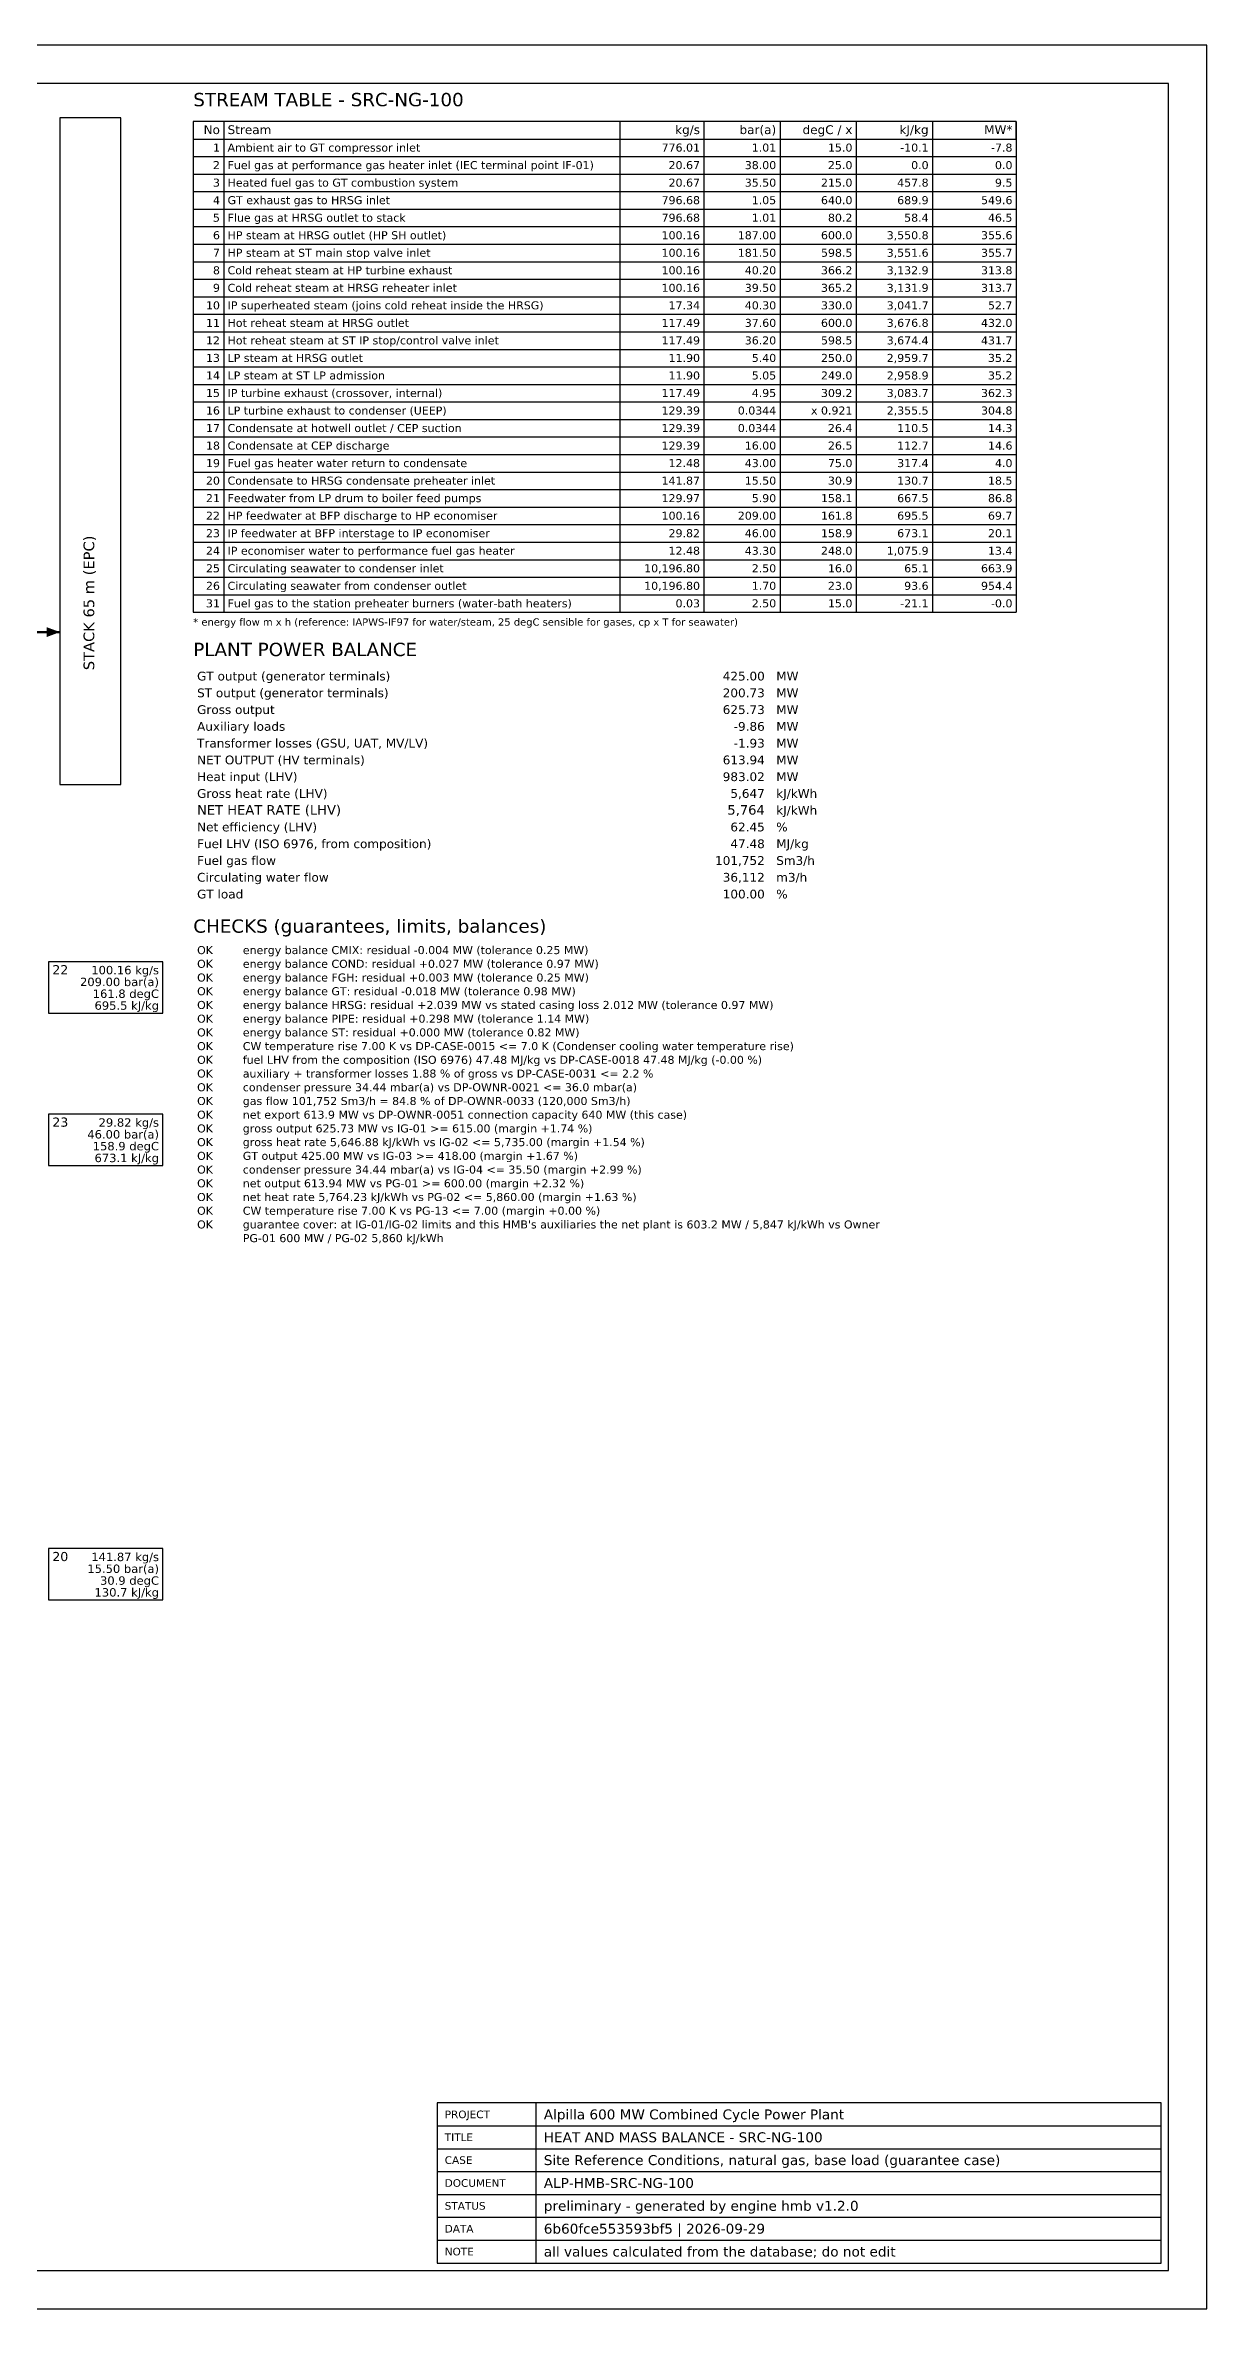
# Model space of a CAD drawing. Header units: millimetres. Extents: x 0 to 841, y 0 to 594.
# Drawn here: x 536 to 841, y 0 to 594 of the extents above; entities that cross this region are included whole.
import ezdxf
from ezdxf.enums import TextEntityAlignment as Align

# ---------------------------------------------------------------- set-up
doc = ezdxf.new("R2010")
doc.units = ezdxf.units.MM
for name, color, linetype in [('BORDER', 7, 'CONTINUOUS'), ('HMB-DATA', 8, 'Continuous'), ('HMB-EQPT', 7, 'Continuous'), ('HMB-GAS', 34, 'Continuous'), ('HMB-TABLE', 7, 'Continuous'), ('HMB-TAG', 7, 'Continuous'), ('TITLE', 7, 'CONTINUOUS')]:
    doc.layers.add(name, color=color, linetype=linetype)
doc.styles.add('ALPILLA', font='DejaVuSans.ttf')

msp = doc.modelspace()

# ---------------------------------------------------------------- hatches: boundary and pattern name
at = {"layer": 'HMB-GAS'}
h = msp.add_hatch(color=256, dxfattribs=at)
h.dxf.hatch_style = 1
h.paths.add_polyline_path([(540, 440), (536.5, 438.7), (536.5, 441.3)])

# ---------------------------------------------------------------- linework, layer by layer
at = {"layer": 'BORDER'}
for points in [[(0, 0), (841, 0), (841, 594), (0, 594)], [(10, 10), (831, 10), (831, 584), (10, 584)]]:
    msp.add_lwpolyline(points, close=True, dxfattribs=at)
at = {"layer": 'HMB-DATA'}
for points in [[(575, 574), (575, 445.2)], [(583, 574), (583, 445.2)], [(687, 574), (687, 445.2)], [(709, 574), (709, 445.2)], [(729, 574), (729, 445.2)], [(749, 574), (749, 445.2)], [(769, 574), (769, 445.2)], [(791, 574), (791, 445.2)], [(575, 564.8), (791, 564.8)], [(575, 560.2), (791, 560.2)], [(575, 555.6), (791, 555.6)], [(575, 551), (791, 551)], [(575, 546.4), (791, 546.4)], [(575, 541.8), (791, 541.8)], [(575, 537.2), (791, 537.2)], [(575, 532.6), (791, 532.6)], [(575, 528), (791, 528)], [(575, 523.4), (791, 523.4)], [(575, 518.8), (791, 518.8)], [(575, 514.2), (791, 514.2)], [(575, 509.6), (791, 509.6)], [(575, 505), (791, 505)], [(575, 500.4), (791, 500.4)], [(575, 495.8), (791, 495.8)], [(575, 491.2), (791, 491.2)], [(575, 486.6), (791, 486.6)], [(575, 482), (791, 482)], [(575, 477.4), (791, 477.4)], [(575, 472.8), (791, 472.8)], [(575, 468.2), (791, 468.2)], [(575, 463.6), (791, 463.6)], [(575, 459), (791, 459)], [(575, 454.4), (791, 454.4)], [(575, 449.8), (791, 449.8)], [(575, 445.2), (791, 445.2)]]:
    msp.add_lwpolyline(points, dxfattribs=at)
for points in [[(537, 340), (567, 340), (567, 353.5), (537, 353.5)], [(537, 300), (567, 300), (567, 313.5), (537, 313.5)], [(537, 186), (567, 186), (567, 199.5), (537, 199.5)]]:
    msp.add_lwpolyline(points, close=True, dxfattribs=at)
at = {"layer": 'HMB-EQPT'}
msp.add_lwpolyline([(540, 400), (556, 400), (556, 575), (540, 575)], close=True, dxfattribs=at)
at = {"layer": 'HMB-GAS', "lineweight": 50}
msp.add_lwpolyline([(520, 440), (540, 440)], dxfattribs=at)
at = {"layer": 'HMB-TABLE'}
msp.add_lwpolyline([(575, 569.4), (791, 569.4), (791, 574), (575, 574)], close=True, dxfattribs=at)
at = {"layer": 'TITLE'}
for p, q in [((665, 12), (665, 54)), ((639, 48), (829, 48)), ((639, 42), (829, 42)), ((639, 36), (829, 36)), ((639, 30), (829, 30)), ((639, 24), (829, 24)), ((639, 18), (829, 18))]:
    msp.add_line(p, q, dxfattribs=at)
msp.add_lwpolyline([(639, 12), (829, 12), (829, 54), (639, 54)], close=True, dxfattribs=at)

# ---------------------------------------------------------------- texts
at = {"layer": 'HMB-DATA', "style": 'ALPILLA'}
msp.add_text('* energy flow m x h (reference: IAPWS-IF97 for water/steam, 25 degC sensible for gases, cp x T for seawater)', height=1.9, dxfattribs=at).set_placement((575, 441.7))
for s, p in [('100.16 kg/s', (566, 350.2)), ('209.00 bar(a)', (566, 347.1)), ('161.8 degC', (566, 344)), ('695.5 kJ/kg', (566, 340.9)), ('46.00 bar(a)', (566, 307.1)), ('29.82 kg/s', (566, 310.2)), ('158.9 degC', (566, 304)), ('673.1 kJ/kg', (566, 300.9)), ('141.87 kg/s', (566, 196.2)), ('15.50 bar(a)', (566, 193.1)), ('30.9 degC', (566, 190)), ('130.7 kJ/kg', (566, 186.9))]:
    msp.add_text(s, height=2.2, dxfattribs=at).set_placement(p, align=Align.RIGHT)
at = {"layer": 'HMB-EQPT', "style": 'ALPILLA'}
msp.add_text('STACK 65 m (EPC)', height=2.8, rotation=90, dxfattribs=at).set_placement((549, 430))
at = {"layer": 'HMB-TABLE', "style": 'ALPILLA'}
for s, height, p in [('STREAM TABLE - SRC-NG-100', 3.5, (575, 578)), ('Stream', 2.3, (584, 570.7)), ('Ambient air to GT compressor inlet', 2.1, (584, 566.1)), ('Fuel gas at performance gas heater inlet (IEC terminal point IF-01)', 2.1, (584, 561.5)), ('Heated fuel gas to GT combustion system', 2.1, (584, 556.9)), ('GT exhaust gas to HRSG inlet', 2.1, (584, 552.3)), ('Flue gas at HRSG outlet to stack', 2.1, (584, 547.7)), ('HP steam at HRSG outlet (HP SH outlet)', 2.1, (584, 543.1)), ('HP steam at ST main stop valve inlet', 2.1, (584, 538.5)), ('Cold reheat steam at HP turbine exhaust', 2.1, (584, 533.9)), ('Cold reheat steam at HRSG reheater inlet', 2.1, (584, 529.3)), ('IP superheated steam (joins cold reheat inside the HRSG)', 2.1, (584, 524.7)), ('Hot reheat steam at HRSG outlet', 2.1, (584, 520.1)), ('Hot reheat steam at ST IP stop/control valve inlet', 2.1, (584, 515.5)), ('LP steam at HRSG outlet', 2.1, (584, 510.9)), ('LP steam at ST LP admission', 2.1, (584, 506.3)), ('IP turbine exhaust (crossover, internal)', 2.1, (584, 501.7)), ('LP turbine exhaust to condenser (UEEP)', 2.1, (584, 497.1)), ('Condensate at hotwell outlet / CEP suction', 2.1, (584, 492.5)), ('Condensate at CEP discharge', 2.1, (584, 487.9)), ('Fuel gas heater water return to condensate', 2.1, (584, 483.3)), ('Condensate to HRSG condensate preheater inlet', 2.1, (584, 478.7)), ('Feedwater from LP drum to boiler feed pumps', 2.1, (584, 474.1)), ('HP feedwater at BFP discharge to HP economiser', 2.1, (584, 469.5)), ('IP feedwater at BFP interstage to IP economiser', 2.1, (584, 464.9)), ('Circulating seawater to condenser inlet', 2.1, (584, 455.7)), ('IP economiser water to performance fuel gas heater', 2.1, (584, 460.3)), ('Circulating seawater from condenser outlet', 2.1, (584, 451.1)), ('Fuel gas to the station preheater burners (water-bath heaters)', 2.1, (584, 446.5)), ('PLANT POWER BALANCE', 3.5, (575, 433.7)), ('GT output (generator terminals)', 2.3, (576, 427.3)), ('MW', 2.3, (728, 427.3)), ('ST output (generator terminals)', 2.3, (576, 422.9)), ('MW', 2.3, (728, 422.9)), ('Auxiliary loads', 2.3, (576, 414.1)), ('Gross output', 2.3, (576, 418.5)), ('MW', 2.3, (728, 418.5)), ('MW', 2.3, (728, 414.1)), ('Transformer losses (GSU, UAT, MV/LV)', 2.3, (576, 409.7)), ('MW', 2.3, (728, 409.7)), ('NET OUTPUT (HV terminals)', 2.3, (576, 405.3)), ('MW', 2.3, (728, 405.3)), ('Gross heat rate (LHV)', 2.3, (576, 396.5)), ('Heat input (LHV)', 2.3, (576, 400.9)), ('kJ/kWh', 2.3, (728, 396.5)), ('MW', 2.3, (728, 400.9)), ('NET HEAT RATE (LHV)', 2.5, (576, 392.1)), ('kJ/kWh', 2.3, (728, 392.1)), ('Net efficiency (LHV)', 2.3, (576, 387.7)), ('%', 2.3, (728, 387.7)), ('Fuel LHV (ISO 6976, from composition)', 2.3, (576, 383.3)), ('Fuel gas flow', 2.3, (576, 378.9)), ('Sm3/h', 2.3, (728, 378.9)), ('MJ/kg', 2.3, (728, 383.3)), ('Circulating water flow', 2.3, (576, 374.5)), ('m3/h', 2.3, (728, 374.5)), ('GT load', 2.3, (576, 370.1)), ('%', 2.3, (728, 370.1)), ('CHECKS (guarantees, limits, balances)', 3.5, (575, 361.1)), ('OK', 2.1, (576, 355.5)), ('energy balance CMIX: residual -0.004 MW (tolerance 0.25 MW)', 2.1, (588, 355.5)), ('OK', 2.1, (576, 351.9)), ('energy balance COND: residual +0.027 MW (tolerance 0.97 MW)', 2.1, (588, 351.9)), ('energy balance FGH: residual +0.003 MW (tolerance 0.25 MW)', 2.1, (588, 348.3)), ('OK', 2.1, (576, 348.3)), ('OK', 2.1, (576, 344.7)), ('energy balance GT: residual -0.018 MW (tolerance 0.98 MW)', 2.1, (588, 344.7)), ('OK', 2.1, (576, 341.1)), ('OK', 2.1, (576, 337.5)), ('energy balance HRSG: residual +2.039 MW vs stated casing loss 2.012 MW (tolerance 0.97 MW)', 2.1, (588, 341.1)), ('energy balance PIPE: residual +0.298 MW (tolerance 1.14 MW)', 2.1, (588, 337.5)), ('OK', 2.1, (576, 333.9)), ('energy balance ST: residual +0.000 MW (tolerance 0.82 MW)', 2.1, (588, 333.9)), ('OK', 2.1, (576, 330.3)), ('OK', 2.1, (576, 326.7)), ('fuel LHV from the composition (ISO 6976) 47.48 MJ/kg vs DP-CASE-0018 47.48 MJ/kg (-0.00 %)', 2.1, (588, 326.7)), ('CW temperature rise 7.00 K vs DP-CASE-0015 <= 7.0 K (Condenser cooling water temperature rise)', 2.1, (588, 330.3)), ('OK', 2.1, (576, 323.1)), ('OK', 2.1, (576, 319.5)), ('condenser pressure 34.44 mbar(a) vs DP-OWNR-0021 <= 36.0 mbar(a)', 2.1, (588, 319.5)), ('auxiliary + transformer losses 1.88 % of gross vs DP-CASE-0031 <= 2.2 %', 2.1, (588, 323.1)), ('OK', 2.1, (576, 315.9)), ('gas flow 101,752 Sm3/h = 84.8 % of DP-OWNR-0033 (120,000 Sm3/h)', 2.1, (588, 315.9)), ('OK', 2.1, (576, 312.3)), ('OK', 2.1, (576, 308.7)), ('gross output 625.73 MW vs IG-01 >= 615.00 (margin +1.74 %)', 2.1, (588, 308.7)), ('net export 613.9 MW vs DP-OWNR-0051 connection capacity 640 MW (this case)', 2.1, (588, 312.3)), ('OK', 2.1, (576, 305.1)), ('OK', 2.1, (576, 301.5)), ('gross heat rate 5,646.88 kJ/kWh vs IG-02 <= 5,735.00 (margin +1.54 %)', 2.1, (588, 305.1)), ('GT output 425.00 MW vs IG-03 >= 418.00 (margin +1.67 %)', 2.1, (588, 301.5)), ('OK', 2.1, (576, 297.9)), ('condenser pressure 34.44 mbar(a) vs IG-04 <= 35.50 (margin +2.99 %)', 2.1, (588, 297.9)), ('OK', 2.1, (576, 294.3)), ('OK', 2.1, (576, 290.7)), ('net output 613.94 MW vs PG-01 >= 600.00 (margin +2.32 %)', 2.1, (588, 294.3)), ('net heat rate 5,764.23 kJ/kWh vs PG-02 <= 5,860.00 (margin +1.63 %)', 2.1, (588, 290.7)), ('OK', 2.1, (576, 287.1)), ('OK', 2.1, (576, 283.5)), ('CW temperature rise 7.00 K vs PG-13 <= 7.00 (margin +0.00 %)', 2.1, (588, 287.1)), ("guarantee cover: at IG-01/IG-02 limits and this HMB's auxiliaries the net plant is 603.2 MW / 5,847 kJ/kWh vs Owner", 2.1, (588, 283.5)), ('PG-01 600 MW / PG-02 5,860 kJ/kWh', 2.1, (588, 279.9))]:
    msp.add_text(s, height=height, dxfattribs=at).set_placement(p)
for s, height, p in [('No', 2.3, (582, 570.7)), ('kg/s', 2.3, (708, 570.7)), ('bar(a)', 2.3, (728, 570.7)), ('degC / x', 2.3, (748, 570.7)), ('kJ/kg', 2.3, (768, 570.7)), ('MW*', 2.3, (790, 570.7)), ('1', 2.1, (582, 566.1)), ('776.01', 2.1, (708, 566.1)), ('1.01', 2.1, (728, 566.1)), ('15.0', 2.1, (748, 566.1)), ('-10.1', 2.1, (768, 566.1)), ('-7.8', 2.1, (790, 566.1)), ('2', 2.1, (582, 561.5)), ('3', 2.1, (582, 556.9)), ('20.67', 2.1, (708, 561.5)), ('20.67', 2.1, (708, 556.9)), ('38.00', 2.1, (728, 561.5)), ('35.50', 2.1, (728, 556.9)), ('215.0', 2.1, (748, 556.9)), ('25.0', 2.1, (748, 561.5)), ('457.8', 2.1, (768, 556.9)), ('0.0', 2.1, (768, 561.5)), ('9.5', 2.1, (790, 556.9)), ('0.0', 2.1, (790, 561.5)), ('4', 2.1, (582, 552.3)), ('796.68', 2.1, (708, 552.3)), ('1.05', 2.1, (728, 552.3)), ('640.0', 2.1, (748, 552.3)), ('689.9', 2.1, (768, 552.3)), ('549.6', 2.1, (790, 552.3)), ('5', 2.1, (582, 547.7)), ('796.68', 2.1, (708, 547.7)), ('1.01', 2.1, (728, 547.7)), ('80.2', 2.1, (748, 547.7)), ('58.4', 2.1, (768, 547.7)), ('46.5', 2.1, (790, 547.7)), ('6', 2.1, (582, 543.1)), ('7', 2.1, (582, 538.5)), ('100.16', 2.1, (708, 543.1)), ('100.16', 2.1, (708, 538.5)), ('187.00', 2.1, (728, 543.1)), ('181.50', 2.1, (728, 538.5)), ('600.0', 2.1, (748, 543.1)), ('598.5', 2.1, (748, 538.5)), ('3,550.8', 2.1, (768, 543.1)), ('3,551.6', 2.1, (768, 538.5)), ('355.6', 2.1, (790, 543.1)), ('355.7', 2.1, (790, 538.5)), ('8', 2.1, (582, 533.9)), ('100.16', 2.1, (708, 533.9)), ('40.20', 2.1, (728, 533.9)), ('366.2', 2.1, (748, 533.9)), ('3,132.9', 2.1, (768, 533.9)), ('313.8', 2.1, (790, 533.9)), ('9', 2.1, (582, 529.3)), ('100.16', 2.1, (708, 529.3)), ('39.50', 2.1, (728, 529.3)), ('365.2', 2.1, (748, 529.3)), ('3,131.9', 2.1, (768, 529.3)), ('313.7', 2.1, (790, 529.3)), ('10', 2.1, (582, 524.7)), ('17.34', 2.1, (708, 524.7)), ('40.30', 2.1, (728, 524.7)), ('330.0', 2.1, (748, 524.7)), ('3,041.7', 2.1, (768, 524.7)), ('52.7', 2.1, (790, 524.7)), ('11', 2.1, (582, 520.1)), ('12', 2.1, (582, 515.5)), ('117.49', 2.1, (708, 520.1)), ('117.49', 2.1, (708, 515.5)), ('37.60', 2.1, (728, 520.1)), ('36.20', 2.1, (728, 515.5)), ('600.0', 2.1, (748, 520.1)), ('598.5', 2.1, (748, 515.5)), ('3,676.8', 2.1, (768, 520.1)), ('3,674.4', 2.1, (768, 515.5)), ('432.0', 2.1, (790, 520.1)), ('431.7', 2.1, (790, 515.5)), ('13', 2.1, (582, 510.9)), ('11.90', 2.1, (708, 510.9)), ('5.40', 2.1, (728, 510.9)), ('250.0', 2.1, (748, 510.9)), ('2,959.7', 2.1, (768, 510.9)), ('35.2', 2.1, (790, 510.9)), ('14', 2.1, (582, 506.3)), ('11.90', 2.1, (708, 506.3)), ('5.05', 2.1, (728, 506.3)), ('249.0', 2.1, (748, 506.3)), ('2,958.9', 2.1, (768, 506.3)), ('35.2', 2.1, (790, 506.3)), ('15', 2.1, (582, 501.7)), ('16', 2.1, (582, 497.1)), ('117.49', 2.1, (708, 501.7)), ('129.39', 2.1, (708, 497.1)), ('0.0344', 2.1, (728, 497.1)), ('4.95', 2.1, (728, 501.7)), ('x 0.921', 2.1, (748, 497.1)), ('309.2', 2.1, (748, 501.7)), ('3,083.7', 2.1, (768, 501.7)), ('2,355.5', 2.1, (768, 497.1)), ('362.3', 2.1, (790, 501.7)), ('304.8', 2.1, (790, 497.1)), ('17', 2.1, (582, 492.5)), ('129.39', 2.1, (708, 492.5)), ('0.0344', 2.1, (728, 492.5)), ('26.4', 2.1, (748, 492.5)), ('110.5', 2.1, (768, 492.5)), ('14.3', 2.1, (790, 492.5)), ('18', 2.1, (582, 487.9)), ('129.39', 2.1, (708, 487.9)), ('16.00', 2.1, (728, 487.9)), ('26.5', 2.1, (748, 487.9)), ('112.7', 2.1, (768, 487.9)), ('14.6', 2.1, (790, 487.9)), ('19', 2.1, (582, 483.3)), ('12.48', 2.1, (708, 483.3)), ('43.00', 2.1, (728, 483.3)), ('75.0', 2.1, (748, 483.3)), ('317.4', 2.1, (768, 483.3)), ('4.0', 2.1, (790, 483.3)), ('20', 2.1, (582, 478.7)), ('21', 2.1, (582, 474.1)), ('141.87', 2.1, (708, 478.7)), ('129.97', 2.1, (708, 474.1)), ('15.50', 2.1, (728, 478.7)), ('5.90', 2.1, (728, 474.1)), ('158.1', 2.1, (748, 474.1)), ('30.9', 2.1, (748, 478.7)), ('667.5', 2.1, (768, 474.1)), ('130.7', 2.1, (768, 478.7)), ('86.8', 2.1, (790, 474.1)), ('18.5', 2.1, (790, 478.7)), ('22', 2.1, (582, 469.5)), ('100.16', 2.1, (708, 469.5)), ('209.00', 2.1, (728, 469.5)), ('161.8', 2.1, (748, 469.5)), ('695.5', 2.1, (768, 469.5)), ('69.7', 2.1, (790, 469.5)), ('23', 2.1, (582, 464.9)), ('29.82', 2.1, (708, 464.9)), ('46.00', 2.1, (728, 464.9)), ('158.9', 2.1, (748, 464.9)), ('673.1', 2.1, (768, 464.9)), ('20.1', 2.1, (790, 464.9)), ('24', 2.1, (582, 460.3)), ('25', 2.1, (582, 455.7)), ('10,196.80', 2.1, (708, 455.7)), ('12.48', 2.1, (708, 460.3)), ('43.30', 2.1, (728, 460.3)), ('2.50', 2.1, (728, 455.7)), ('248.0', 2.1, (748, 460.3)), ('16.0', 2.1, (748, 455.7)), ('1,075.9', 2.1, (768, 460.3)), ('65.1', 2.1, (768, 455.7)), ('663.9', 2.1, (790, 455.7)), ('13.4', 2.1, (790, 460.3)), ('26', 2.1, (582, 451.1)), ('10,196.80', 2.1, (708, 451.1)), ('1.70', 2.1, (728, 451.1)), ('23.0', 2.1, (748, 451.1)), ('93.6', 2.1, (768, 451.1)), ('954.4', 2.1, (790, 451.1)), ('31', 2.1, (582, 446.5)), ('0.03', 2.1, (708, 446.5)), ('2.50', 2.1, (728, 446.5)), ('15.0', 2.1, (748, 446.5)), ('-21.1', 2.1, (768, 446.5)), ('-0.0', 2.1, (790, 446.5)), ('425.00', 2.3, (725, 427.3)), ('200.73', 2.3, (725, 422.9)), ('625.73', 2.3, (725, 418.5)), ('-9.86', 2.3, (725, 414.1)), ('-1.93', 2.3, (725, 409.7)), ('613.94', 2.3, (725, 405.3)), ('983.02', 2.3, (725, 400.9)), ('5,647', 2.3, (725, 396.5)), ('5,764', 2.5, (725, 392.1)), ('62.45', 2.3, (725, 387.7)), ('101,752', 2.3, (725, 378.9)), ('47.48', 2.3, (725, 383.3)), ('36,112', 2.3, (725, 374.5)), ('100.00', 2.3, (725, 370.1))]:
    msp.add_text(s, height=height, dxfattribs=at).set_placement(p, align=Align.RIGHT)
at = {"layer": 'HMB-TAG', "style": 'ALPILLA'}
for s, p in [('22', (538, 350.2)), ('23', (538, 310.2)), ('20', (538, 196.2))]:
    msp.add_text(s, height=2.4, dxfattribs=at).set_placement(p)
at = {"layer": 'TITLE', "style": 'ALPILLA'}
for s, height, p in [('PROJECT', 2, (641, 51)), ('Alpilla 600 MW Combined Cycle Power Plant', 2.6, (667, 51)), ('TITLE', 2, (641, 45)), ('HEAT AND MASS BALANCE - SRC-NG-100', 2.6, (667, 45)), ('CASE', 2, (641, 39)), ('Site Reference Conditions, natural gas, base load (guarantee case)', 2.6, (667, 39)), ('DOCUMENT', 2, (641, 33)), ('ALP-HMB-SRC-NG-100', 2.6, (667, 33)), ('STATUS', 2, (641, 27)), ('preliminary - generated by engine hmb v1.2.0', 2.6, (667, 27)), ('DATA', 2, (641, 21)), ('6b60fce553593bf5 | 2026-09-29', 2.6, (667, 21)), ('NOTE', 2, (641, 15)), ('all values calculated from the database; do not edit', 2.6, (667, 15))]:
    msp.add_text(s, height=height, dxfattribs=at).set_placement(p, align=Align.MIDDLE_LEFT)

doc.saveas('drawing.dxf')
